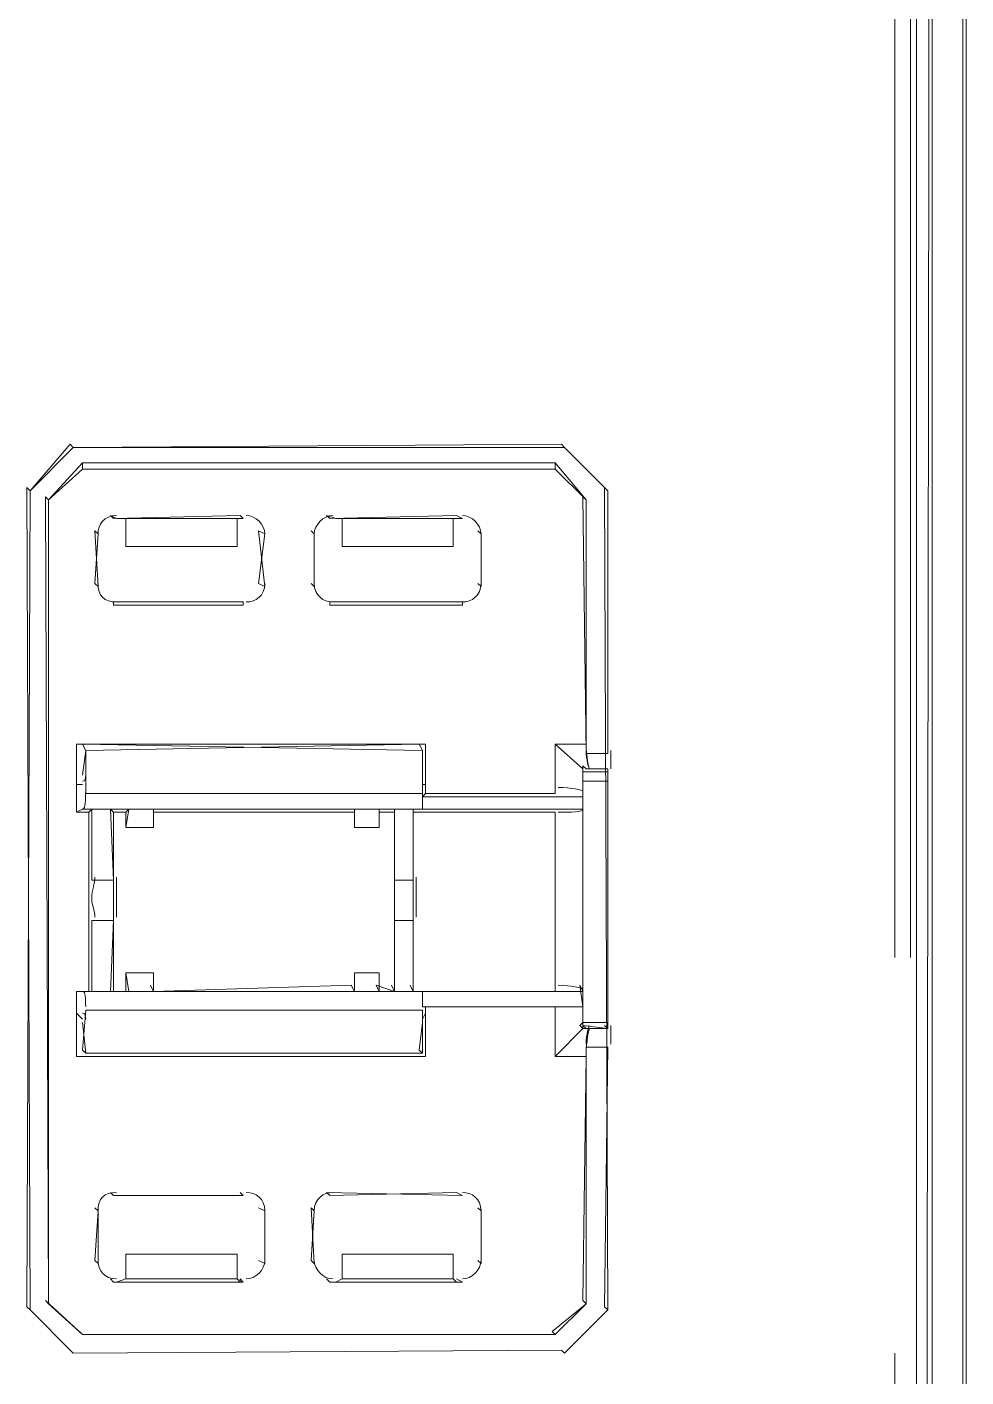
# Model space of a CAD drawing. Header units: metres. Extents: x 2999 to 3164, y 1641 to 1678.
# Drawn here: x 3004.969 to 3005.441, y 1653.195 to 1653.873 of the extents above; entities that cross this region are included whole.
import ezdxf

# ---------------------------------------------------------------- set-up
doc = ezdxf.new("R2010")
doc.units = ezdxf.units.M

msp = doc.modelspace()

# ---------------------------------------------------------------- linework, layer by layer
at = {"color": 7, "linetype": 'Continuous', "lineweight": 20, "true_color": 0x000007}
for points in [[(3005.40513, 1653.40594), (3005.40513, 1655.12704), (3005.40513, 1655.12704)], [(3005.41599, 1654.99513), (3005.41289, 1654.99823), (3005.41599, 1655.1317), (3005.41289, 1655.12704), (3005.41289, 1653.40594)], [(3005.43927, 1655.11773), (3005.43927, 1652.69204), (3005.43927, 1652.69204)], [(3005.44083, 1655.10997), (3005.44083, 1652.69049), (3005.44083, 1652.69049)], [(3005.42375, 1652.75412), (3005.42375, 1654.99978), (3005.41599, 1654.99513), (3005.41599, 1652.75412)], [(3005.42375, 1652.75412), (3005.42065, 1652.75722), (3005.42375, 1654.99978), (3005.42065, 1655.00289)], [(3005.40513, 1652.7774), (3005.40513, 1653.20729), (3005.40513, 1653.20729)]]:
    msp.add_lwpolyline(points, dxfattribs=at)
at = {"color": 7, "linetype": 'Continuous', "lineweight": 13, "true_color": 0x000007}
for points in [[(3004.97059, 1653.22901), (3004.96903, 1653.23057), (3004.97059, 1653.64028), (3004.99231, 1653.66201), (3004.99076, 1653.66356), (3004.97059, 1653.64028), (3004.96903, 1653.64183)], [(3004.99231, 1653.66201), (3005.23907, 1653.66201), (3005.23752, 1653.66356)], [(3005.23907, 1653.66201), (3005.2608, 1653.64028)], [(3005.23442, 1653.65114), (3005.23442, 1653.65425), (3005.24994, 1653.63562)], [(3004.9799, 1653.23212), (3004.9799, 1653.63562), (3004.97834, 1653.63718)], [(3005.07767, 1653.62631), (3005.07612, 1653.62786), (3005.01249, 1653.62631), (3005.01094, 1653.62786), (3005.01404, 1653.62631), (3005.0187, 1653.62631), (3005.07457, 1653.62631), (3005.07612, 1653.62631)], [(3005.18786, 1653.62631), (3005.18475, 1653.62786), (3005.12112, 1653.62631), (3005.11957, 1653.62786), (3005.12423, 1653.62631), (3005.12733, 1653.62631), (3005.1832, 1653.62631), (3005.18475, 1653.62631)], [(3005.00473, 1653.59217), (3005.00318, 1653.59372), (3005.00473, 1653.61855), (3005.00318, 1653.6201)], [(3005.08853, 1653.59217), (3005.08543, 1653.59372), (3005.08853, 1653.61855), (3005.08543, 1653.6201)], [(3004.99852, 1653.50992), (3004.99697, 1653.51302), (3005.16768, 1653.50992), (3005.16768, 1653.48819), (3004.99852, 1653.48819)], [(3005.14596, 1653.47112), (3005.14596, 1653.48043), (3005.14596, 1653.47888)], [(3005.16768, 1653.35782), (3004.99852, 1653.35782)], [(3005.18786, 1653.28644), (3005.18475, 1653.28799), (3005.12112, 1653.28644), (3005.11957, 1653.28799)], [(3005.00473, 1653.25229), (3005.00318, 1653.25384), (3005.00473, 1653.27868)], [(3005.11336, 1653.25229), (3005.11181, 1653.25384), (3005.11336, 1653.27868), (3005.11181, 1653.28023)], [(3005.19717, 1653.27868), (3005.19717, 1653.25229)], [(3004.99231, 1653.20729), (3004.97059, 1653.22901)], [(3005.24994, 1653.23212), (3005.23442, 1653.2166), (3005.23286, 1653.21815)], [(3004.99697, 1653.2166), (3005.23442, 1653.2166)]]:
    msp.add_lwpolyline(points, close=True, dxfattribs=at)
for points in [[(3004.99697, 1653.65114), (3004.9799, 1653.63562), (3004.99697, 1653.65425)], [(3005.23442, 1653.65114), (3004.99697, 1653.65114), (3004.99697, 1653.65425), (3005.23442, 1653.65425)], [(3005.2608, 1653.50836), (3005.2608, 1653.64028), (3005.25925, 1653.64183), (3005.2608, 1653.22901), (3005.25925, 1653.23057), (3005.2608, 1653.36093)], [(3005.24994, 1653.51302), (3005.24994, 1653.63562), (3005.24838, 1653.63718), (3005.24994, 1653.50836)], [(3005.07457, 1653.62631), (3005.07457, 1653.61234), (3005.0187, 1653.61234), (3005.0187, 1653.62631)], [(3005.1832, 1653.62631), (3005.1832, 1653.61234), (3005.12733, 1653.61234), (3005.12733, 1653.62631)], [(3005.11336, 1653.59217), (3005.11336, 1653.61855), (3005.11181, 1653.6201)], [(3005.11336, 1653.61855), (3005.11336, 1653.59217), (3005.11336, 1653.59217)], [(3005.19717, 1653.61855), (3005.19562, 1653.6201), (3005.19562, 1653.6201)], [(3005.19717, 1653.61855), (3005.19717, 1653.59217), (3005.19562, 1653.59372)], [(3005.19717, 1653.59217), (3005.19717, 1653.61855), (3005.19717, 1653.61855)], [(3005.11336, 1653.59217), (3005.11181, 1653.59372), (3005.11181, 1653.59372)], [(3005.01249, 1653.58441), (3005.01249, 1653.58286), (3005.01249, 1653.58286)], [(3005.01249, 1653.58286), (3005.07767, 1653.58286), (3005.07767, 1653.58441), (3005.01249, 1653.58441)], [(3005.12112, 1653.58441), (3005.12112, 1653.58286), (3005.12112, 1653.58286)], [(3005.18786, 1653.58286), (3005.18786, 1653.58441), (3005.12112, 1653.58441)], [(3005.12112, 1653.58286), (3005.18786, 1653.58286), (3005.18786, 1653.58286)], [(3004.99386, 1653.49284), (3004.99386, 1653.51302), (3005.16923, 1653.51302)], [(3005.16768, 1653.50992), (3005.16613, 1653.51302), (3004.99852, 1653.50992)], [(3005.16923, 1653.51302), (3005.16923, 1653.49284), (3005.16923, 1653.49284)], [(3005.23442, 1653.48819), (3005.23442, 1653.51302), (3005.24838, 1653.5006)], [(3005.23442, 1653.51302), (3005.24994, 1653.51302), (3005.24994, 1653.51302)], [(3004.99852, 1653.50992), (3004.99697, 1653.4975), (3004.99697, 1653.4975)], [(3005.16768, 1653.4975), (3005.16768, 1653.50992), (3005.16768, 1653.50992)], [(3005.24994, 1653.50836), (3005.2608, 1653.50836), (3005.2608, 1653.50836)], [(3005.24838, 1653.49905), (3005.2608, 1653.49905), (3005.2608, 1653.4944), (3005.24838, 1653.4944), (3005.24838, 1653.49905), (3005.24838, 1653.5006), (3005.24838, 1653.48819), (3005.24838, 1653.48664), (3005.24838, 1653.48043), (3005.24838, 1653.47888), (3005.24838, 1653.38886), (3005.24683, 1653.39197), (3005.24838, 1653.3811), (3005.24838, 1653.37024), (3005.24683, 1653.37179), (3005.24838, 1653.37334), (3005.24838, 1653.4944)], [(3005.2608, 1653.5006), (3005.24994, 1653.5006), (3005.24838, 1653.50216), (3005.24838, 1653.5006)], [(3005.2608, 1653.5006), (3005.2608, 1653.49905), (3005.2608, 1653.49905)], [(3004.99697, 1653.49284), (3004.99386, 1653.49284), (3004.99386, 1653.47888), (3004.99697, 1653.48043)], [(3005.16768, 1653.49284), (3005.16923, 1653.49284), (3005.16923, 1653.48819), (3005.16768, 1653.48664)], [(3005.24838, 1653.37334), (3005.2608, 1653.37334), (3005.2608, 1653.4944)], [(3005.16768, 1653.48664), (3005.16768, 1653.48043), (3005.16768, 1653.48043)], [(3005.16768, 1653.48664), (3005.24838, 1653.48664), (3005.24838, 1653.48664)], [(3005.23442, 1653.48819), (3005.16923, 1653.48819), (3005.16923, 1653.48819)], [(3005.00162, 1653.48043), (3005.00007, 1653.47888), (3004.99386, 1653.47888)], [(3004.99697, 1653.48043), (3005.00162, 1653.48043), (3005.01094, 1653.48043), (3005.02025, 1653.48043), (3005.03266, 1653.48043), (3005.13354, 1653.48043), (3005.14596, 1653.48043), (3005.15371, 1653.48043), (3005.16303, 1653.48043), (3005.16768, 1653.48043)], [(3005.00007, 1653.47888), (3005.00007, 1653.38886), (3005.00162, 1653.38886), (3005.00162, 1653.42456)], [(3005.00162, 1653.48043), (3005.00162, 1653.44473), (3005.00162, 1653.44473)], [(3005.01094, 1653.48043), (3005.01249, 1653.44473), (3005.00162, 1653.44473)], [(3005.02025, 1653.48043), (3005.0187, 1653.47888), (3005.01249, 1653.47888), (3005.01094, 1653.48043)], [(3005.01249, 1653.38886), (3005.01249, 1653.47888), (3005.01249, 1653.47888)], [(3005.02025, 1653.48043), (3005.0187, 1653.47112), (3005.03266, 1653.47112), (3005.03266, 1653.48043)], [(3005.0187, 1653.47112), (3005.0187, 1653.47888), (3005.0187, 1653.47888)], [(3005.03266, 1653.48043), (3005.03266, 1653.47888), (3005.13354, 1653.47888), (3005.13354, 1653.48043)], [(3005.03266, 1653.47888), (3005.03266, 1653.47112), (3005.03266, 1653.47112)], [(3005.13354, 1653.48043), (3005.13354, 1653.47112), (3005.14596, 1653.47112)], [(3005.13354, 1653.47112), (3005.13354, 1653.47888), (3005.13354, 1653.47888)], [(3005.15371, 1653.48043), (3005.15371, 1653.47888), (3005.14596, 1653.47888)], [(3005.15371, 1653.48043), (3005.15371, 1653.44473), (3005.16303, 1653.44473), (3005.16303, 1653.48043)], [(3005.15371, 1653.38886), (3005.15371, 1653.47888), (3005.15371, 1653.47888)], [(3005.23442, 1653.47888), (3005.16303, 1653.47888), (3005.16303, 1653.48043)], [(3005.16303, 1653.47888), (3005.16303, 1653.38886), (3005.16303, 1653.38886)], [(3005.16768, 1653.48043), (3005.24838, 1653.48043), (3005.24838, 1653.48043)], [(3005.23442, 1653.38886), (3005.23442, 1653.47888), (3005.23442, 1653.47888)], [(3005.00162, 1653.42456), (3005.01249, 1653.42456), (3005.01094, 1653.38886)], [(3005.16303, 1653.38886), (3005.16303, 1653.42456), (3005.15371, 1653.42456), (3005.15371, 1653.38886)], [(3005.02025, 1653.38886), (3005.0187, 1653.39818), (3005.03266, 1653.39818), (3005.03266, 1653.38886)], [(3005.0187, 1653.38886), (3005.0187, 1653.39818), (3005.0187, 1653.39818)], [(3005.13354, 1653.39818), (3005.13354, 1653.38886), (3005.13199, 1653.39197), (3005.03266, 1653.38886)], [(3005.03266, 1653.39818), (3005.03266, 1653.38886), (3005.03266, 1653.38886)], [(3005.13354, 1653.38886), (3005.13354, 1653.39818), (3005.14596, 1653.39818), (3005.14596, 1653.38886), (3005.14596, 1653.39818)], [(3005.03266, 1653.38886), (3005.03111, 1653.39197), (3005.03111, 1653.39197)], [(3005.14596, 1653.38886), (3005.1444, 1653.39197), (3005.15371, 1653.38886), (3005.15216, 1653.39197)], [(3005.23442, 1653.38886), (3005.16303, 1653.38886), (3005.16147, 1653.39197)], [(3004.99386, 1653.378), (3004.99386, 1653.38886), (3004.99697, 1653.38886)], [(3004.99386, 1653.38886), (3005.00007, 1653.38886), (3005.00007, 1653.38886)], [(3005.03266, 1653.38886), (3005.02025, 1653.38886), (3005.01094, 1653.38886), (3005.00162, 1653.38886), (3004.99697, 1653.38886)], [(3005.01094, 1653.38886), (3005.01249, 1653.38886), (3005.0187, 1653.38886), (3005.02025, 1653.38886)], [(3005.03266, 1653.38886), (3005.13354, 1653.38886), (3005.14596, 1653.38886), (3005.15371, 1653.38886), (3005.16303, 1653.38886), (3005.16768, 1653.38886)], [(3005.16768, 1653.38886), (3005.16768, 1653.3811), (3005.16768, 1653.3811)], [(3005.16768, 1653.38886), (3005.24838, 1653.38886), (3005.24838, 1653.38886)], [(3004.99386, 1653.378), (3004.99697, 1653.3749), (3004.99697, 1653.3749)], [(3005.16923, 1653.35627), (3004.99386, 1653.35627), (3004.99386, 1653.378)], [(3004.99697, 1653.37334), (3004.99852, 1653.35782), (3004.99697, 1653.35938), (3004.99852, 1653.37955)], [(3004.99852, 1653.37955), (3005.16768, 1653.37955), (3005.16768, 1653.37955)], [(3005.16768, 1653.37955), (3005.16768, 1653.35782), (3005.16613, 1653.35938), (3005.16768, 1653.37334)], [(3005.16768, 1653.3749), (3005.16923, 1653.378), (3005.16923, 1653.3811)], [(3005.16768, 1653.3811), (3005.24838, 1653.3811), (3005.24838, 1653.3811)], [(3005.16923, 1653.378), (3005.16923, 1653.35627), (3005.16923, 1653.35627)], [(3005.23442, 1653.35627), (3005.23442, 1653.3811), (3005.23442, 1653.3811)], [(3005.2608, 1653.37334), (3005.2608, 1653.37024), (3005.24838, 1653.37024)], [(3005.24838, 1653.37024), (3005.24994, 1653.37024), (3005.24838, 1653.37179), (3005.2608, 1653.37024)], [(3005.2608, 1653.37024), (3005.25925, 1653.37179), (3005.25925, 1653.37179)], [(3005.24994, 1653.35627), (3005.23442, 1653.35627), (3005.24838, 1653.37024)], [(3005.24994, 1653.36093), (3005.24994, 1653.23212), (3005.24838, 1653.23367), (3005.24994, 1653.35627)], [(3005.2608, 1653.36093), (3005.24994, 1653.36093), (3005.24994, 1653.36093)], [(3005.01249, 1653.28644), (3005.01094, 1653.28799), (3005.01094, 1653.28799)], [(3005.01249, 1653.28644), (3005.07767, 1653.28644), (3005.07612, 1653.28799)], [(3005.07767, 1653.28644), (3005.01249, 1653.28644), (3005.01249, 1653.28644)], [(3005.00473, 1653.27868), (3005.00318, 1653.28023), (3005.00318, 1653.28023)], [(3005.08853, 1653.27868), (3005.08543, 1653.28023), (3005.08543, 1653.28023)], [(3005.08853, 1653.25229), (3005.08853, 1653.27868), (3005.08853, 1653.27868)], [(3005.08853, 1653.27868), (3005.08853, 1653.25229), (3005.08853, 1653.25229)], [(3005.19717, 1653.27868), (3005.19562, 1653.28023), (3005.19562, 1653.28023)], [(3005.0187, 1653.24453), (3005.0187, 1653.25695), (3005.07457, 1653.25695), (3005.07457, 1653.24453)], [(3005.12733, 1653.24453), (3005.12733, 1653.25695), (3005.1832, 1653.25695), (3005.1832, 1653.24453)], [(3005.08853, 1653.25229), (3005.08543, 1653.25384), (3005.08543, 1653.25384)], [(3005.19717, 1653.25229), (3005.19562, 1653.25384), (3005.19562, 1653.25384)], [(3005.07767, 1653.24298), (3005.07612, 1653.24453), (3005.07612, 1653.24298), (3005.07457, 1653.24453), (3005.0187, 1653.24453), (3005.01404, 1653.24298), (3005.01249, 1653.24298), (3005.01094, 1653.24453)], [(3005.01249, 1653.24298), (3005.07767, 1653.24298), (3005.07767, 1653.24298)], [(3005.12112, 1653.24298), (3005.11957, 1653.24453), (3005.11957, 1653.24453)], [(3005.18786, 1653.24298), (3005.18475, 1653.24298), (3005.1832, 1653.24453), (3005.12733, 1653.24453), (3005.12423, 1653.24298), (3005.12112, 1653.24298)], [(3005.12112, 1653.24298), (3005.18786, 1653.24298), (3005.18786, 1653.24298)], [(3005.18786, 1653.24298), (3005.18475, 1653.24453), (3005.18475, 1653.24453)], [(3004.99697, 1653.2166), (3004.9799, 1653.23212), (3004.97834, 1653.23367), (3004.99697, 1653.2166), (3004.99542, 1653.21815)], [(3005.23907, 1653.20729), (3005.2608, 1653.22901), (3005.23907, 1653.20729), (3005.23752, 1653.20884), (3004.99231, 1653.20729), (3004.99076, 1653.20884)]]:
    msp.add_lwpolyline(points, dxfattribs=at)
for points in [[(3005.01404, 1653.62786), (3005.00783, 1653.62786), (3005.00473, 1653.62321), (3005.00473, 1653.61855)], [(3005.01404, 1653.62786), (3005.00783, 1653.62786), (3005.00473, 1653.62321), (3005.00473, 1653.61855)], [(3005.08853, 1653.61855), (3005.08853, 1653.62321), (3005.08388, 1653.62786), (3005.07922, 1653.62786)], [(3005.08853, 1653.61855), (3005.08853, 1653.62321), (3005.08388, 1653.62786), (3005.07922, 1653.62786)], [(3005.12268, 1653.62786), (3005.11802, 1653.62786), (3005.11336, 1653.62321), (3005.11336, 1653.61855)], [(3005.12268, 1653.62786), (3005.11802, 1653.62786), (3005.11336, 1653.62321), (3005.11336, 1653.61855)], [(3005.19717, 1653.61855), (3005.19717, 1653.62321), (3005.19251, 1653.62786), (3005.18786, 1653.62786)], [(3005.19717, 1653.61855), (3005.19717, 1653.62321), (3005.19251, 1653.62786), (3005.18786, 1653.62786)], [(3005.00473, 1653.59372), (3005.00473, 1653.58751), (3005.00783, 1653.58441), (3005.01404, 1653.58441)], [(3005.00473, 1653.59372), (3005.00473, 1653.58751), (3005.00783, 1653.58441), (3005.01404, 1653.58441)], [(3005.07922, 1653.58441), (3005.08388, 1653.58441), (3005.08853, 1653.58751), (3005.08853, 1653.59372)], [(3005.07922, 1653.58441), (3005.08388, 1653.58441), (3005.08853, 1653.58751), (3005.08853, 1653.59372)], [(3005.11336, 1653.59372), (3005.11336, 1653.58751), (3005.11802, 1653.58441), (3005.12268, 1653.58441)], [(3005.11336, 1653.59372), (3005.11336, 1653.58751), (3005.11802, 1653.58441), (3005.12268, 1653.58441)], [(3005.18786, 1653.58441), (3005.19251, 1653.58441), (3005.19717, 1653.58751), (3005.19717, 1653.59372)], [(3005.18786, 1653.58441), (3005.19251, 1653.58441), (3005.19717, 1653.58751), (3005.19717, 1653.59372)], [(3005.24994, 1653.51302), (3005.24994, 1653.50681), (3005.25149, 1653.5006), (3005.25149, 1653.5006)], [(3005.24994, 1653.50992), (3005.24994, 1653.50526), (3005.25149, 1653.5006), (3005.25149, 1653.5006)], [(3005.26235, 1653.5006), (3005.26235, 1653.5006), (3005.26235, 1653.50526), (3005.26235, 1653.50992)], [(3004.99697, 1653.4944), (3004.99852, 1653.4944), (3004.99852, 1653.49595), (3004.99852, 1653.4975)], [(3005.16768, 1653.4975), (3005.16768, 1653.49595), (3005.16768, 1653.4944), (3005.16768, 1653.4944)], [(3004.99697, 1653.48043), (3004.99852, 1653.48043), (3004.99852, 1653.48508), (3004.99852, 1653.48974)], [(3005.16768, 1653.48974), (3005.16768, 1653.48508), (3005.16768, 1653.48043), (3005.16768, 1653.48043)], [(3005.24838, 1653.48974), (3005.24838, 1653.48974), (3005.24218, 1653.49129), (3005.23597, 1653.49129)], [(3005.23597, 1653.47888), (3005.24218, 1653.47888), (3005.24838, 1653.47888), (3005.24838, 1653.48043)], [(3005.24838, 1653.39042), (3005.24838, 1653.39042), (3005.24218, 1653.39197), (3005.23597, 1653.39197)], [(3004.99852, 1653.3811), (3004.99852, 1653.38576), (3004.99852, 1653.38886), (3004.99697, 1653.38886)], [(3005.16768, 1653.38886), (3005.16768, 1653.38886), (3005.16768, 1653.38576), (3005.16768, 1653.3811)], [(3004.99852, 1653.3749), (3004.99852, 1653.37645), (3004.99852, 1653.378), (3004.99697, 1653.378)], [(3005.16768, 1653.378), (3005.16768, 1653.378), (3005.16768, 1653.37645), (3005.16768, 1653.3749)], [(3005.25149, 1653.37179), (3005.25149, 1653.37179), (3005.24994, 1653.36714), (3005.24994, 1653.36248)], [(3005.26235, 1653.36248), (3005.26235, 1653.36714), (3005.26235, 1653.37179), (3005.26235, 1653.37179)], [(3005.25149, 1653.37024), (3005.25149, 1653.37024), (3005.24994, 1653.36403), (3005.24994, 1653.35627)], [(3005.01404, 1653.28799), (3005.00783, 1653.28799), (3005.00473, 1653.28488), (3005.00473, 1653.27868)], [(3005.01404, 1653.28799), (3005.00783, 1653.28799), (3005.00473, 1653.28488), (3005.00473, 1653.27868)], [(3005.08853, 1653.27868), (3005.08853, 1653.28488), (3005.08388, 1653.28799), (3005.07922, 1653.28799)], [(3005.08853, 1653.27868), (3005.08853, 1653.28488), (3005.08388, 1653.28799), (3005.07922, 1653.28799)], [(3005.12268, 1653.28799), (3005.11802, 1653.28799), (3005.11336, 1653.28488), (3005.11336, 1653.27868)], [(3005.12268, 1653.28799), (3005.11802, 1653.28799), (3005.11336, 1653.28488), (3005.11336, 1653.27868)], [(3005.19717, 1653.27868), (3005.19717, 1653.28488), (3005.19251, 1653.28799), (3005.18786, 1653.28799)], [(3005.19717, 1653.27868), (3005.19717, 1653.28488), (3005.19251, 1653.28799), (3005.18786, 1653.28799)], [(3005.00473, 1653.25384), (3005.00473, 1653.24919), (3005.00783, 1653.24453), (3005.01404, 1653.24453)], [(3005.00473, 1653.25384), (3005.00473, 1653.24919), (3005.00783, 1653.24453), (3005.01404, 1653.24453)], [(3005.07922, 1653.24453), (3005.08388, 1653.24453), (3005.08853, 1653.24919), (3005.08853, 1653.25384)], [(3005.07922, 1653.24453), (3005.08388, 1653.24453), (3005.08853, 1653.24919), (3005.08853, 1653.25384)], [(3005.11336, 1653.25384), (3005.11336, 1653.24919), (3005.11802, 1653.24453), (3005.12268, 1653.24453)], [(3005.11336, 1653.25384), (3005.11336, 1653.24919), (3005.11802, 1653.24453), (3005.12268, 1653.24453)], [(3005.18786, 1653.24453), (3005.19251, 1653.24453), (3005.19717, 1653.24919), (3005.19717, 1653.25384)], [(3005.18786, 1653.24453), (3005.19251, 1653.24453), (3005.19717, 1653.24919), (3005.19717, 1653.25384)]]:
    msp.add_open_spline(points, degree=3, dxfattribs=at)
for points in [[(3005.00318, 1653.44629), (3005.00318, 1653.44318), (3005.00162, 1653.44008), (3005.00162, 1653.43542), (3005.00162, 1653.43542), (3005.00162, 1653.43232), (3005.00318, 1653.42921), (3005.00318, 1653.42611)], [(3005.01404, 1653.42611), (3005.01404, 1653.42921), (3005.01404, 1653.43232), (3005.01404, 1653.43542), (3005.01404, 1653.43542), (3005.01404, 1653.44008), (3005.01404, 1653.44318), (3005.01404, 1653.44629)], [(3005.15371, 1653.44629), (3005.15371, 1653.44318), (3005.15371, 1653.44008), (3005.15371, 1653.43542), (3005.15371, 1653.43542), (3005.15371, 1653.43232), (3005.15371, 1653.42921), (3005.15371, 1653.42611)], [(3005.16458, 1653.42611), (3005.16458, 1653.42921), (3005.16458, 1653.43232), (3005.16458, 1653.43542), (3005.16458, 1653.43542), (3005.16458, 1653.44008), (3005.16458, 1653.44318), (3005.16458, 1653.44629)]]:
    msp.add_open_spline(points, degree=3, knots=[0, 0, 0, 0, 0.125, 0.125, 0.125, 0.125001, 1, 1, 1, 1], dxfattribs=at)

doc.saveas('drawing.dxf')
